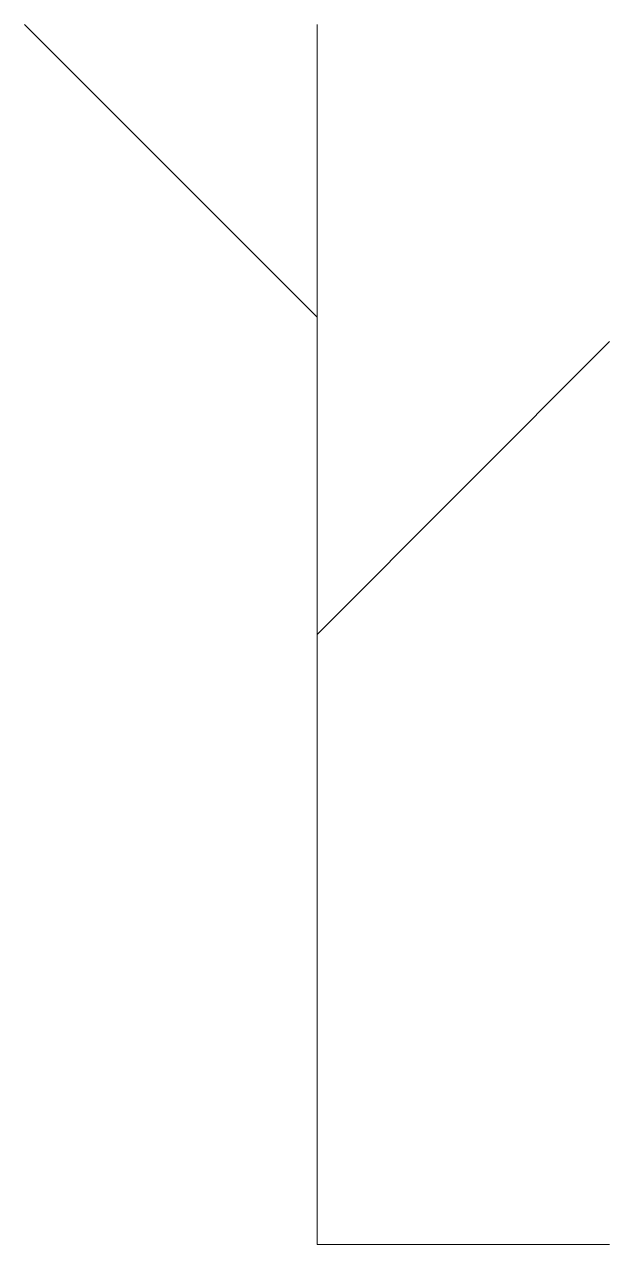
# Model space of a CAD drawing. Header units: millimetres. Extents: x -0.3 to 0.3, y 0 to 1.25.
import ezdxf

# ---------------------------------------------------------------- set-up
doc = ezdxf.new("R2010")
doc.units = ezdxf.units.MM
doc.linetypes.add('K5LT32768', pattern=[0])

msp = doc.modelspace()

# ---------------------------------------------------------------- linework, layer by layer
at = {"color": 7, "linetype": 'K5LT32768', "lineweight": 18}
for p, q in [((0, 0.95), (-0.3, 1.25)), ((0, 1.25), (0, 0)), ((0, 0.625), (0.3, 0.925)), ((0, 0), (0.3, 0))]:
    msp.add_line(p, q, dxfattribs=at)

doc.saveas('drawing.dxf')
